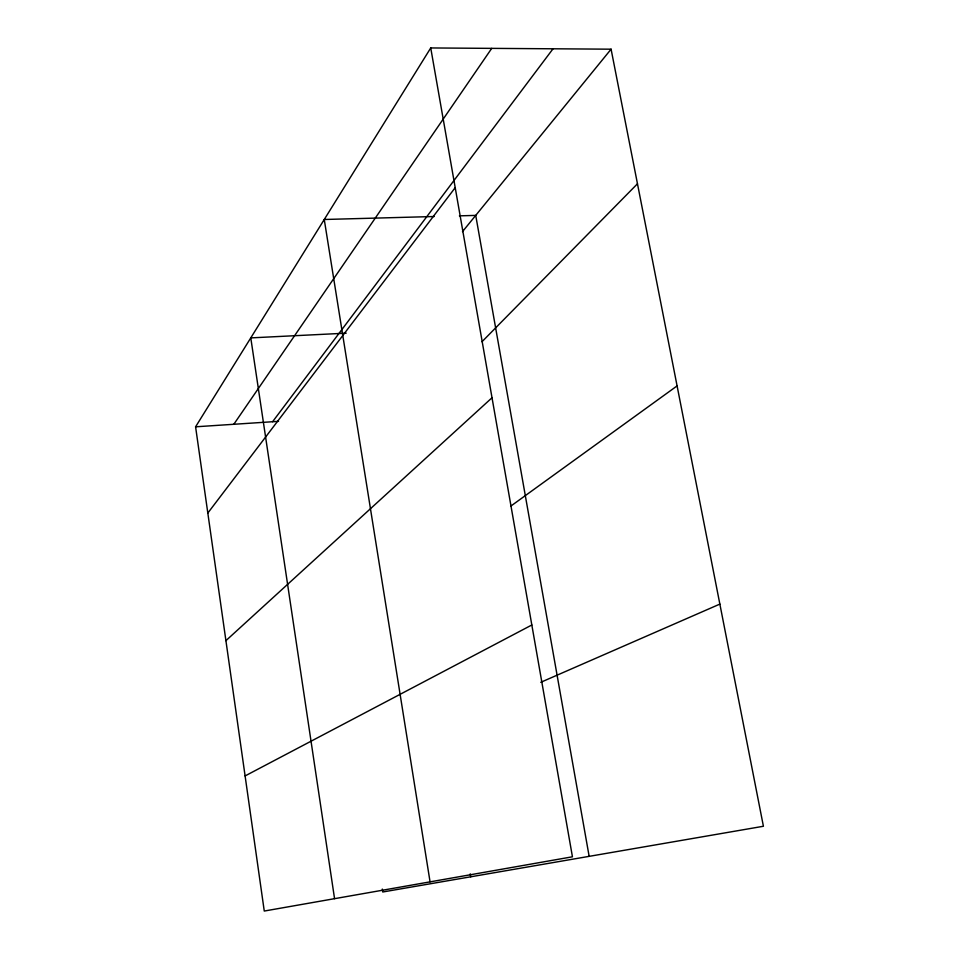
<?xml version="1.0" encoding="UTF-8"?>
<svg xmlns="http://www.w3.org/2000/svg" width="959" height="959" viewBox="0 0 959 959"><rect width="100%" height="100%" fill="white"/><g stroke="black" fill="none" stroke-linecap="round" stroke-linejoin="round"><path stroke-width="1.44" d="M430.735 47.95L572.439 856.795L264.264 911.05L195.588 426.803L430.735 47.95L611.087 49.185L763.412 826.262L382.749 891.99L382.305 889.065M233.804 424.286L491.727 48.37M272.584 421.72L553.031 48.789M207.827 513.041L455.213 187.652M462.49 231.646L611.087 49.185M481.993 341.728L637.471 183.78M225.916 640.66L492.015 397.757M510.871 506.064L677.09 385.902M245.096 775.927L531.825 624.992M540.768 682.305L719.861 604.098M195.588 426.803L278.53 421.337M346.199 333.169L250.778 337.892L334.559 898.679M434.163 216.518L324.262 219.491L430.064 881.86M459.397 215.847L475.724 215.403L589.15 856.351M470.234 873.865L470.713 876.802"/></g></svg>
